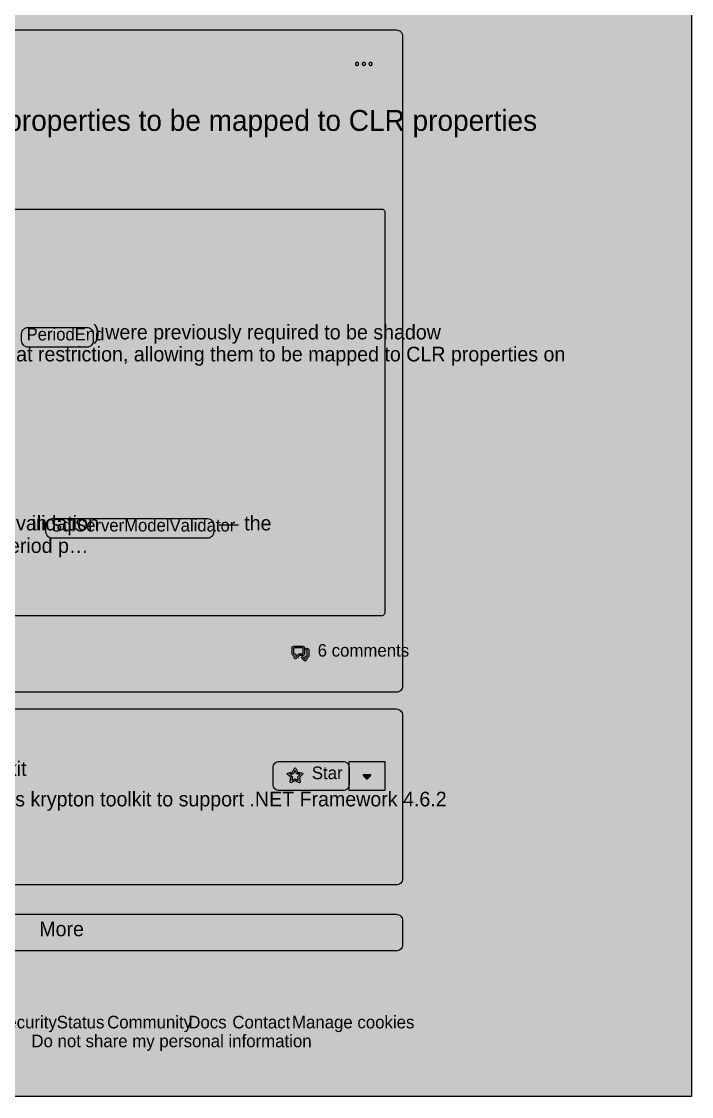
# Model space of a CAD drawing. Extents: x 0 to 2255, y 1 to 8699.
# Drawn here: x 640 to 1280, y 1 to 1027 of the extents above; entities that cross this region are included whole.
import ezdxf

# ---------------------------------------------------------------- set-up
doc = ezdxf.new("R2010")
doc.units = 0

msp = doc.modelspace()

# ---------------------------------------------------------------- hatches: boundary and pattern name
at = {"true_color": 0x0d1117}
for points in [[(0, 8699), (1280, 8699), (1280, 0.8), (0, 0.8)], [(0, 8635), (1280, 8635), (1280, 0.8), (0, 0.8)], [(350, 1019.2), (998, 1019.2), (998, 1019.2), (999.2, 1019.1), (1000.3, 1018.8), (1001.4, 1018.2), (1002.3, 1017.5), (1003, 1016.6), (1003.6, 1015.5), (1003.9, 1014.4), (1004, 1013.2), (1004, 392.8), (1004, 392.8), (1003.9, 391.6), (1003.6, 390.5), (1003, 389.4), (1002.3, 388.5), (1001.4, 387.8), (1000.3, 387.2), (999.2, 386.9), (998, 386.8), (350, 386.8), (350, 386.8), (348.8, 386.9), (347.7, 387.2), (346.7, 387.8), (345.8, 388.5), (345, 389.4), (344.5, 390.5), (344.1, 391.6), (344, 392.8), (344, 1013.2), (344, 1013.2), (344.1, 1014.4), (344.5, 1015.5), (345, 1016.6), (345.8, 1017.5), (346.7, 1018.2), (347.7, 1018.8), (348.8, 1019.1), (350, 1019.2)], [(350, 370.8), (998, 370.8), (998, 370.8), (999.2, 370.7), (1000.3, 370.3), (1001.4, 369.8), (1002.3, 369), (1003, 368.1), (1003.6, 367.1), (1003.9, 365.9), (1004, 364.8), (1004, 208.8), (1004, 208.8), (1003.9, 207.6), (1003.6, 206.5), (1003, 205.4), (1002.3, 204.5), (1001.4, 203.8), (1000.3, 203.2), (999.2, 202.9), (998, 202.8), (350, 202.8), (350, 202.8), (348.8, 202.9), (347.7, 203.2), (346.7, 203.8), (345.8, 204.5), (345, 205.4), (344.5, 206.5), (344.1, 207.6), (344, 208.8), (344, 364.8), (344, 364.8), (344.1, 365.9), (344.5, 367.1), (345, 368.1), (345.8, 369), (346.7, 369.8), (347.7, 370.3), (348.8, 370.7), (350, 370.8)]]:
    msp.add_hatch(color=256, dxfattribs=at).paths.add_polyline_path(points, flags=0)
at = {"true_color": 0x010409}
for points in [[(0, 8635), (1280, 8635), (1280, 0.8), (0, 0.8)], [(350, 174.8), (998, 174.8), (998, 174.8), (999.2, 174.7), (1000.3, 174.3), (1001.4, 173.8), (1002.3, 173), (1003, 172.1), (1003.6, 171.1), (1003.9, 169.9), (1004, 168.8), (1004, 145.8), (1004, 145.8), (1003.9, 144.6), (1003.6, 143.5), (1003, 142.4), (1002.3, 141.5), (1001.4, 140.8), (1000.3, 140.2), (999.2, 139.9), (998, 139.8), (350, 139.8), (350, 139.8), (348.8, 139.9), (347.7, 140.2), (346.7, 140.8), (345.8, 141.5), (345, 142.4), (344.5, 143.5), (344.1, 144.6), (344, 145.8), (344, 168.8), (344, 168.8), (344.1, 169.9), (344.5, 171.1), (345, 172.1), (345.8, 173), (346.7, 173.8), (347.7, 174.3), (348.8, 174.7), (350, 174.8)]]:
    msp.add_hatch(color=256, dxfattribs=at).paths.add_polyline_path(points, flags=0)
at = {"true_color": 0x9198a1}
h = msp.add_hatch(color=256, dxfattribs=at)
h.paths.add_polyline_path([(967, 985.2), (967.2, 985.3), (967.3, 985.3), (967.5, 985.3), (967.6, 985.4), (967.7, 985.4), (967.9, 985.5), (968, 985.6), (968.1, 985.7), (968.2, 985.8), (968.3, 985.9), (968.4, 986), (968.4, 986.2), (968.5, 986.3), (968.5, 986.5), (968.5, 986.6), (968.5, 986.7), (968.5, 986.9), (968.5, 987), (968.5, 987.2), (968.4, 987.3), (968.4, 987.5), (968.3, 987.6), (968.2, 987.7), (968.1, 987.8), (968, 987.9), (967.9, 988), (967.7, 988.1), (967.6, 988.1), (967.5, 988.2), (967.3, 988.2), (967.2, 988.2), (967, 988.2), (966.9, 988.2), (966.7, 988.2), (966.6, 988.2), (966.5, 988.1), (966.3, 988.1), (966.2, 988), (966.1, 987.9), (966, 987.8), (965.9, 987.7), (965.8, 987.6), (965.7, 987.5), (965.6, 987.3), (965.6, 987.2), (965.6, 987), (965.5, 986.9), (965.5, 986.7), (965.5, 986.6), (965.6, 986.5), (965.6, 986.3), (965.6, 986.2), (965.7, 986), (965.8, 985.9), (965.9, 985.8), (966, 985.7), (966.1, 985.6), (966.2, 985.5), (966.3, 985.4), (966.5, 985.4), (966.6, 985.3), (966.7, 985.3), (966.9, 985.3), (967, 985.2)], flags=0)
h.paths.add_polyline_path([(960.5, 985.2), (960.7, 985.3), (960.8, 985.3), (961, 985.3), (961.1, 985.4), (961.2, 985.4), (961.4, 985.5), (961.5, 985.6), (961.6, 985.7), (961.7, 985.8), (961.8, 985.9), (961.9, 986), (961.9, 986.2), (962, 986.3), (962, 986.5), (962, 986.6), (962, 986.7), (962, 986.9), (962, 987), (962, 987.2), (961.9, 987.3), (961.9, 987.5), (961.8, 987.6), (961.7, 987.7), (961.6, 987.8), (961.5, 987.9), (961.4, 988), (961.2, 988.1), (961.1, 988.1), (961, 988.2), (960.8, 988.2), (960.7, 988.2), (960.5, 988.2), (960.4, 988.2), (960.2, 988.2), (960.1, 988.2), (960, 988.1), (959.8, 988.1), (959.7, 988), (959.6, 987.9), (959.5, 987.8), (959.4, 987.7), (959.3, 987.6), (959.2, 987.5), (959.1, 987.3), (959.1, 987.2), (959.1, 987), (959, 986.9), (959, 986.7), (959, 986.6), (959.1, 986.5), (959.1, 986.3), (959.1, 986.2), (959.2, 986), (959.3, 985.9), (959.4, 985.8), (959.5, 985.7), (959.6, 985.6), (959.7, 985.5), (959.8, 985.4), (960, 985.4), (960.1, 985.3), (960.2, 985.3), (960.4, 985.3), (960.5, 985.2)], flags=0)
h.paths.add_polyline_path([(973.5, 985.2), (973.7, 985.3), (973.8, 985.3), (974, 985.3), (974.1, 985.4), (974.2, 985.4), (974.4, 985.5), (974.5, 985.6), (974.6, 985.7), (974.7, 985.8), (974.8, 985.9), (974.9, 986), (974.9, 986.2), (975, 986.3), (975, 986.5), (975, 986.6), (975, 986.7), (975, 986.9), (975, 987), (975, 987.2), (974.9, 987.3), (974.9, 987.5), (974.8, 987.6), (974.7, 987.7), (974.6, 987.8), (974.5, 987.9), (974.4, 988), (974.2, 988.1), (974.1, 988.1), (974, 988.2), (973.8, 988.2), (973.7, 988.2), (973.5, 988.2), (973.4, 988.2), (973.2, 988.2), (973.1, 988.2), (973, 988.1), (972.8, 988.1), (972.7, 988), (972.6, 987.9), (972.5, 987.8), (972.4, 987.7), (972.3, 987.6), (972.2, 987.5), (972.1, 987.3), (972.1, 987.2), (972.1, 987), (972, 986.9), (972, 986.7), (972, 986.6), (972.1, 986.5), (972.1, 986.3), (972.1, 986.2), (972.2, 986), (972.3, 985.9), (972.4, 985.8), (972.5, 985.7), (972.6, 985.6), (972.7, 985.5), (972.8, 985.4), (973, 985.4), (973.1, 985.3), (973.2, 985.3), (973.4, 985.3), (973.5, 985.2)], flags=0)
at = {"true_color": 0x151b23}
msp.add_hatch(color=256, dxfattribs=at).paths.add_polyline_path([(364, 848.2), (984, 848.2), (984, 848.2), (984.6, 848.2), (985.2, 848), (985.7, 847.7), (986.2, 847.4), (986.5, 846.9), (986.8, 846.4), (987, 845.8), (987, 845.2), (987, 462.8), (987, 462.8), (987, 462.2), (986.8, 461.6), (986.5, 461.1), (986.2, 460.6), (985.7, 460.3), (985.2, 460), (984.6, 459.8), (984, 459.8), (364, 459.8), (364, 459.8), (363.4, 459.8), (362.9, 460), (362.3, 460.3), (361.9, 460.6), (361.5, 461.1), (361.2, 461.6), (361.1, 462.2), (361, 462.8), (361, 845.2), (361, 845.2), (361.1, 845.8), (361.2, 846.4), (361.5, 846.9), (361.9, 847.4), (362.3, 847.7), (362.9, 848), (363.4, 848.2), (364, 848.2)], flags=0)
at = {"true_color": 0x656c76}
for points in [[(646.2, 735.1), (702.7, 735.1), (702.7, 735.1), (703.9, 735), (705, 734.6), (706.1, 734.1), (707, 733.3), (707.7, 732.4), (708.3, 731.4), (708.6, 730.3), (708.7, 729.1), (708.7, 722.3), (708.7, 722.3), (708.6, 721.1), (708.3, 720), (707.7, 719), (707, 718.1), (706.1, 717.3), (705, 716.8), (703.9, 716.4), (702.7, 716.3), (646.2, 716.3), (646.2, 716.3), (645.1, 716.4), (644, 716.8), (642.9, 717.3), (642, 718.1), (641.3, 719), (640.7, 720), (640.4, 721.1), (640.2, 722.3), (640.2, 729.1), (640.2, 729.1), (640.4, 730.3), (640.7, 731.4), (641.3, 732.4), (642, 733.3), (642.9, 734.1), (644, 734.6), (645.1, 735), (646.2, 735.1)], [(669.5, 552.6), (817.7, 552.6), (817.7, 552.6), (818.9, 552.5), (820, 552.2), (821.1, 551.6), (822, 550.9), (822.7, 550), (823.3, 548.9), (823.6, 547.8), (823.7, 546.6), (823.7, 539.9), (823.7, 539.9), (823.6, 538.7), (823.3, 537.6), (822.7, 536.5), (822, 535.6), (821.1, 534.9), (820, 534.3), (818.9, 534), (817.7, 533.9), (669.5, 533.9), (669.5, 533.9), (668.4, 534), (667.2, 534.3), (666.2, 534.9), (665.3, 535.6), (664.5, 536.5), (664, 537.6), (663.6, 538.7), (663.5, 539.9), (663.5, 546.6), (663.5, 546.6), (663.6, 547.8), (664, 548.9), (664.5, 550), (665.3, 550.9), (666.2, 551.6), (667.2, 552.2), (668.4, 552.5), (669.5, 552.6)]]:
    msp.add_hatch(color=256, dxfattribs=at).paths.add_polyline_path(points, flags=0)
at = {"true_color": 0x9198a1}
h = msp.add_hatch(color=256, dxfattribs=at)
h.paths.add_polyline_path([(900.3, 430.8), (900.9, 430.8), (901.6, 430.8), (902.3, 430.8), (902.9, 430.8), (903.6, 430.8), (904.3, 430.8), (904.9, 430.8), (905.6, 430.8), (906.2, 430.8), (906.9, 430.8), (907.6, 430.8), (908.2, 430.8), (908.9, 430.8), (909.5, 430.6), (910.1, 430.2), (910.4, 429.6), (910.5, 429), (910.5, 428.3), (910.5, 427.6), (910.5, 427), (910.5, 426.3), (910.5, 425.6), (910.5, 425), (910.5, 424.3), (910.5, 423.6), (910.4, 423), (910.1, 422.4), (909.6, 422), (909, 421.8), (908.3, 421.8), (907.7, 421.8), (907, 421.8), (906.3, 421.8), (905.7, 421.8), (905.2, 421.4), (904.7, 420.9), (904.2, 420.4), (903.8, 419.9), (903.3, 419.5), (902.8, 419), (902.2, 418.8), (901.5, 418.8), (901, 419.2), (900.6, 419.7), (900.5, 420.4), (900.5, 421), (900.5, 421.7), (899.9, 421.8), (899.3, 422.1), (898.8, 422.5), (898.6, 423.1), (898.5, 423.8), (898.5, 424.5), (898.5, 425.1), (898.5, 425.8), (898.5, 426.4), (898.5, 427.1), (898.5, 427.8), (898.5, 428.4), (898.5, 429.1), (898.7, 429.7), (899.1, 430.3), (899.6, 430.6), (900.3, 430.8)], flags=0)
h.paths.add_polyline_path([(900, 429), (900, 428.5), (900, 428), (900, 427.5), (900, 426.9), (900, 426.4), (900, 425.9), (900, 425.4), (900, 424.8), (900, 424.3), (900, 423.8), (900.1, 423.3), (900.6, 423.3), (901.2, 423.3), (901.7, 423.2), (902, 422.8), (902, 422.2), (902, 421.7), (902, 421.2), (902, 420.7), (902.1, 420.4), (902.5, 420.8), (902.9, 421.2), (903.2, 421.6), (903.6, 421.9), (904, 422.3), (904.3, 422.7), (904.7, 423), (905.2, 423.3), (905.7, 423.3), (906.2, 423.3), (906.7, 423.3), (907.3, 423.3), (907.8, 423.3), (908.3, 423.3), (908.8, 423.3), (909, 423.7), (909, 424.2), (909, 424.7), (909, 425.3), (909, 425.8), (909, 426.3), (909, 426.8), (909, 427.4), (909, 427.9), (909, 428.4), (909, 428.9), (908.7, 429.3), (908.2, 429.3), (907.7, 429.3), (907.2, 429.3), (906.7, 429.3), (906.1, 429.3), (905.6, 429.3), (905.1, 429.3), (904.6, 429.3), (904, 429.3), (903.5, 429.3), (903, 429.3), (902.5, 429.3), (902, 429.3), (901.4, 429.3), (900.9, 429.3), (900.4, 429.3), (900, 429)], flags=0)
h.paths.add_polyline_path([(913, 427), (912.5, 427.3), (912, 427.3), (911.6, 427.8), (911.6, 428.4), (912.1, 428.7), (912.7, 428.8), (913.3, 428.7), (913.8, 428.4), (914.2, 428), (914.5, 427.4), (914.5, 426.8), (914.5, 426.2), (914.5, 425.6), (914.5, 425), (914.5, 424.4), (914.5, 423.8), (914.5, 423.1), (914.5, 422.5), (914.5, 421.9), (914.5, 421.3), (914.3, 420.7), (914, 420.3), (913.5, 419.9), (912.9, 419.8), (912.5, 419.5), (912.5, 418.9), (912.5, 418.3), (912.4, 417.7), (912.1, 417.2), (911.6, 416.9), (911, 416.8), (910.4, 416.9), (909.9, 417.3), (909.5, 417.7), (909.1, 418.2), (908.6, 418.6), (908.2, 419), (907.8, 419.5), (907.5, 420), (907.7, 420.5), (908.2, 420.8), (908.8, 420.6), (909.2, 420.1), (909.6, 419.7), (910.1, 419.3), (910.5, 418.8), (910.9, 418.4), (911, 418.8), (911, 419.4), (911, 420.1), (911, 420.7), (911.4, 421.1), (912, 421.3), (912.6, 421.3), (913, 421.5), (913, 422.1), (913, 422.7), (913, 423.4), (913, 424), (913, 424.6), (913, 425.2), (913, 425.8), (913, 426.4), (913, 427)], flags=0)
at = {"true_color": 0x212830}
for points in [[(886.4, 320.8), (947, 320.8), (947, 320.8), (948.2, 320.7), (949.3, 320.3), (950.4, 319.8), (951.3, 319), (952, 318.1), (952.6, 317.1), (952.9, 315.9), (953, 314.8), (953, 298.8), (953, 298.8), (952.9, 297.6), (952.6, 296.5), (952, 295.4), (951.3, 294.5), (950.4, 293.8), (949.3, 293.2), (948.2, 292.9), (947, 292.8), (886.4, 292.8), (886.4, 292.8), (885.3, 292.9), (884.1, 293.2), (883.1, 293.8), (882.2, 294.5), (881.4, 295.4), (880.9, 296.5), (880.5, 297.6), (880.4, 298.8), (880.4, 314.8), (880.4, 314.8), (880.5, 315.9), (880.9, 317.1), (881.4, 318.1), (882.2, 319), (883.1, 319.8), (884.1, 320.3), (885.3, 320.7), (886.4, 320.8)], [(953, 320.8), (987, 320.8), (987, 292.8), (953, 292.8)]]:
    msp.add_hatch(color=256, dxfattribs=at).paths.add_polyline_path(points, flags=0)
at = {"true_color": 0x9198a1}
h = msp.add_hatch(color=256, dxfattribs=at)
h.paths.add_polyline_path([(901.4, 314.5), (902.1, 314.1), (902.4, 313.4), (902.8, 312.7), (903.1, 312), (903.5, 311.3), (903.8, 310.6), (904.5, 310.2), (905.2, 310.1), (906, 310), (906.8, 309.9), (907.6, 309.8), (908.4, 309.6), (908.8, 309), (908.5, 308.3), (908, 307.8), (907.4, 307.2), (906.8, 306.6), (906.3, 306.1), (905.7, 305.5), (905.7, 304.8), (905.8, 304), (905.9, 303.2), (906.1, 302.4), (906.2, 301.7), (906.3, 300.9), (905.7, 300.4), (904.9, 300.6), (904.2, 300.9), (903.5, 301.3), (902.8, 301.7), (902.1, 302.1), (901.4, 302.4), (900.7, 302), (900, 301.7), (899.3, 301.3), (898.6, 300.9), (897.9, 300.6), (897.2, 300.4), (896.6, 300.9), (896.7, 301.7), (896.8, 302.4), (896.9, 303.2), (897.1, 304), (897.2, 304.8), (897.2, 305.5), (896.6, 306.1), (896, 306.6), (895.5, 307.2), (894.9, 307.8), (894.3, 308.3), (894, 309), (894.5, 309.6), (895.3, 309.8), (896, 309.9), (896.8, 310), (897.6, 310.1), (898.4, 310.2), (899, 310.6), (899.4, 311.3), (899.7, 312), (900.1, 312.7), (900.4, 313.4), (900.8, 314.1), (901.4, 314.5)], flags=0)
h.paths.add_polyline_path([(901.4, 312.1), (901.2, 311.6), (901, 311.1), (900.7, 310.6), (900.5, 310.1), (900.2, 309.6), (900, 309.1), (899.5, 308.9), (899, 308.8), (898.4, 308.7), (897.9, 308.6), (897.4, 308.5), (896.8, 308.5), (896.5, 308.3), (896.9, 307.9), (897.2, 307.6), (897.6, 307.2), (898, 306.8), (898.4, 306.4), (898.8, 306), (898.8, 305.5), (898.7, 304.9), (898.6, 304.4), (898.6, 303.9), (898.5, 303.3), (898.4, 302.8), (898.5, 302.6), (899, 302.8), (899.5, 303.1), (900, 303.3), (900.4, 303.6), (900.9, 303.8), (901.4, 304), (901.9, 303.8), (902.4, 303.6), (902.9, 303.3), (903.4, 303.1), (903.9, 302.8), (904.4, 302.6), (904.5, 302.8), (904.4, 303.3), (904.3, 303.9), (904.2, 304.4), (904.1, 304.9), (904, 305.5), (904.1, 306), (904.4, 306.4), (904.8, 306.8), (905.2, 307.2), (905.6, 307.6), (906, 307.9), (906.4, 308.3), (906, 308.5), (905.5, 308.5), (905, 308.6), (904.4, 308.7), (903.9, 308.8), (903.3, 308.9), (902.9, 309.1), (902.6, 309.6), (902.4, 310.1), (902.2, 310.6), (901.9, 311.1), (901.7, 311.6), (901.4, 312.1)], flags=0)
msp.add_hatch(color=256, dxfattribs=at).paths.add_polyline_path([(966.5, 307.3), (966.7, 307.1), (966.9, 306.9), (967.1, 306.7), (967.3, 306.5), (967.5, 306.3), (967.7, 306.1), (967.9, 305.9), (968, 305.8), (968.2, 305.6), (968.4, 305.4), (968.6, 305.2), (968.8, 305), (969, 304.8), (969.2, 304.6), (969.4, 304.4), (969.6, 304.2), (969.8, 304), (970.1, 303.9), (970.3, 304), (970.5, 304.2), (970.7, 304.4), (970.9, 304.6), (971.1, 304.8), (971.3, 305), (971.5, 305.2), (971.7, 305.4), (971.9, 305.6), (972.1, 305.8), (972.3, 306), (972.5, 306.2), (972.7, 306.4), (972.9, 306.6), (973.1, 306.8), (973.3, 307), (973.5, 307.2), (973.7, 307.4), (973.6, 307.7), (973.3, 307.8), (973.1, 307.8), (972.8, 307.8), (972.5, 307.8), (972.2, 307.8), (971.9, 307.8), (971.7, 307.8), (971.4, 307.8), (971.1, 307.8), (970.8, 307.8), (970.5, 307.8), (970.3, 307.8), (970, 307.8), (969.7, 307.8), (969.4, 307.8), (969.1, 307.8), (968.9, 307.8), (968.6, 307.8), (968.3, 307.8), (968, 307.8), (967.7, 307.8), (967.5, 307.8), (967.2, 307.8), (966.9, 307.8), (966.6, 307.8), (966.4, 307.6), (966.5, 307.3)], flags=0)

# ---------------------------------------------------------------- linework, layer by layer
at = {"true_color": 0x0d1117}
for points in [[(0, 8699), (1280, 8699), (1280, 0.8), (0, 0.8)], [(0, 8635), (1280, 8635), (1280, 0.8), (0, 0.8)]]:
    msp.add_lwpolyline(points, close=True, dxfattribs=at)
at = {"true_color": 0x010409}
msp.add_lwpolyline([(0, 8635), (1280, 8635), (1280, 0.8), (0, 0.8)], close=True, dxfattribs=at)
at = {"true_color": 0x3d444d}
for points in [[(350, 1019.2), (998, 1019.2), (998, 1019.2), (999.2, 1019.1), (1000.3, 1018.8), (1001.4, 1018.2), (1002.3, 1017.5), (1003, 1016.6), (1003.6, 1015.5), (1003.9, 1014.4), (1004, 1013.2), (1004, 392.8), (1004, 392.8), (1003.9, 391.6), (1003.6, 390.5), (1003, 389.4), (1002.3, 388.5), (1001.4, 387.8), (1000.3, 387.2), (999.2, 386.9), (998, 386.8), (350, 386.8)], [(350, 370.8), (998, 370.8), (998, 370.8), (999.2, 370.7), (1000.3, 370.3), (1001.4, 369.8), (1002.3, 369), (1003, 368.1), (1003.6, 367.1), (1003.9, 365.9), (1004, 364.8), (1004, 208.8), (1004, 208.8), (1003.9, 207.6), (1003.6, 206.5), (1003, 205.4), (1002.3, 204.5), (1001.4, 203.8), (1000.3, 203.2), (999.2, 202.9), (998, 202.8), (350, 202.8)], [(350, 174.8), (998, 174.8), (998, 174.8), (999.2, 174.7), (1000.3, 174.3), (1001.4, 173.8), (1002.3, 173), (1003, 172.1), (1003.6, 171.1), (1003.9, 169.9), (1004, 168.8), (1004, 145.8), (1004, 145.8), (1003.9, 144.6), (1003.6, 143.5), (1003, 142.4), (1002.3, 141.5), (1001.4, 140.8), (1000.3, 140.2), (999.2, 139.9), (998, 139.8), (350, 139.8)]]:
    msp.add_lwpolyline(points, dxfattribs=at)
at = {"true_color": 0x9198a1}
for points in [[(960.5, 985.2), (960.7, 985.3), (960.8, 985.3), (961, 985.3), (961.1, 985.4), (961.2, 985.4), (961.4, 985.5), (961.5, 985.6), (961.6, 985.7), (961.7, 985.8), (961.8, 985.9), (961.9, 986), (961.9, 986.2), (962, 986.3), (962, 986.5), (962, 986.6), (962, 986.7), (962, 986.9), (962, 987), (962, 987.2), (961.9, 987.3), (961.9, 987.5), (961.8, 987.6), (961.7, 987.7), (961.6, 987.8), (961.5, 987.9), (961.4, 988), (961.2, 988.1), (961.1, 988.1), (961, 988.2), (960.8, 988.2), (960.7, 988.2), (960.5, 988.2), (960.4, 988.2), (960.2, 988.2), (960.1, 988.2), (960, 988.1), (959.8, 988.1), (959.7, 988), (959.6, 987.9), (959.5, 987.8), (959.4, 987.7), (959.3, 987.6), (959.2, 987.5), (959.1, 987.3), (959.1, 987.2), (959.1, 987), (959, 986.9), (959, 986.7), (959, 986.6), (959.1, 986.5), (959.1, 986.3), (959.1, 986.2), (959.2, 986), (959.3, 985.9), (959.4, 985.8), (959.5, 985.7), (959.6, 985.6), (959.7, 985.5), (959.8, 985.4), (960, 985.4), (960.1, 985.3), (960.2, 985.3), (960.4, 985.3), (960.5, 985.2)], [(967, 985.2), (967.2, 985.3), (967.3, 985.3), (967.5, 985.3), (967.6, 985.4), (967.7, 985.4), (967.9, 985.5), (968, 985.6), (968.1, 985.7), (968.2, 985.8), (968.3, 985.9), (968.4, 986), (968.4, 986.2), (968.5, 986.3), (968.5, 986.5), (968.5, 986.6), (968.5, 986.7), (968.5, 986.9), (968.5, 987), (968.5, 987.2), (968.4, 987.3), (968.4, 987.5), (968.3, 987.6), (968.2, 987.7), (968.1, 987.8), (968, 987.9), (967.9, 988), (967.7, 988.1), (967.6, 988.1), (967.5, 988.2), (967.3, 988.2), (967.2, 988.2), (967, 988.2), (966.9, 988.2), (966.7, 988.2), (966.6, 988.2), (966.5, 988.1), (966.3, 988.1), (966.2, 988), (966.1, 987.9), (966, 987.8), (965.9, 987.7), (965.8, 987.6), (965.7, 987.5), (965.6, 987.3), (965.6, 987.2), (965.6, 987), (965.5, 986.9), (965.5, 986.7), (965.5, 986.6), (965.6, 986.5), (965.6, 986.3), (965.6, 986.2), (965.7, 986), (965.8, 985.9), (965.9, 985.8), (966, 985.7), (966.1, 985.6), (966.2, 985.5), (966.3, 985.4), (966.5, 985.4), (966.6, 985.3), (966.7, 985.3), (966.9, 985.3), (967, 985.2)], [(973.5, 985.2), (973.7, 985.3), (973.8, 985.3), (974, 985.3), (974.1, 985.4), (974.2, 985.4), (974.4, 985.5), (974.5, 985.6), (974.6, 985.7), (974.7, 985.8), (974.8, 985.9), (974.9, 986), (974.9, 986.2), (975, 986.3), (975, 986.5), (975, 986.6), (975, 986.7), (975, 986.9), (975, 987), (975, 987.2), (974.9, 987.3), (974.9, 987.5), (974.8, 987.6), (974.7, 987.7), (974.6, 987.8), (974.5, 987.9), (974.4, 988), (974.2, 988.1), (974.1, 988.1), (974, 988.2), (973.8, 988.2), (973.7, 988.2), (973.5, 988.2), (973.4, 988.2), (973.2, 988.2), (973.1, 988.2), (973, 988.1), (972.8, 988.1), (972.7, 988), (972.6, 987.9), (972.5, 987.8), (972.4, 987.7), (972.3, 987.6), (972.2, 987.5), (972.1, 987.3), (972.1, 987.2), (972.1, 987), (972, 986.9), (972, 986.7), (972, 986.6), (972.1, 986.5), (972.1, 986.3), (972.1, 986.2), (972.2, 986), (972.3, 985.9), (972.4, 985.8), (972.5, 985.7), (972.6, 985.6), (972.7, 985.5), (972.8, 985.4), (973, 985.4), (973.1, 985.3), (973.2, 985.3), (973.4, 985.3), (973.5, 985.2)], [(900.3, 430.8), (900.9, 430.8), (901.6, 430.8), (902.3, 430.8), (902.9, 430.8), (903.6, 430.8), (904.3, 430.8), (904.9, 430.8), (905.6, 430.8), (906.2, 430.8), (906.9, 430.8), (907.6, 430.8), (908.2, 430.8), (908.9, 430.8), (909.5, 430.6), (910.1, 430.2), (910.4, 429.6), (910.5, 429), (910.5, 428.3), (910.5, 427.6), (910.5, 427), (910.5, 426.3), (910.5, 425.6), (910.5, 425), (910.5, 424.3), (910.5, 423.6), (910.4, 423), (910.1, 422.4), (909.6, 422), (909, 421.8), (908.3, 421.8), (907.7, 421.8), (907, 421.8), (906.3, 421.8), (905.7, 421.8), (905.2, 421.4), (904.7, 420.9), (904.2, 420.4), (903.8, 419.9), (903.3, 419.5), (902.8, 419), (902.2, 418.8), (901.5, 418.8), (901, 419.2), (900.6, 419.7), (900.5, 420.4), (900.5, 421), (900.5, 421.7), (899.9, 421.8), (899.3, 422.1), (898.8, 422.5), (898.6, 423.1), (898.5, 423.8), (898.5, 424.5), (898.5, 425.1), (898.5, 425.8), (898.5, 426.4), (898.5, 427.1), (898.5, 427.8), (898.5, 428.4), (898.5, 429.1), (898.7, 429.7), (899.1, 430.3), (899.6, 430.6), (900.3, 430.8)], [(900, 429), (900, 428.5), (900, 428), (900, 427.5), (900, 426.9), (900, 426.4), (900, 425.9), (900, 425.4), (900, 424.8), (900, 424.3), (900, 423.8), (900.1, 423.3), (900.6, 423.3), (901.2, 423.3), (901.7, 423.2), (902, 422.8), (902, 422.2), (902, 421.7), (902, 421.2), (902, 420.7), (902.1, 420.4), (902.5, 420.8), (902.9, 421.2), (903.2, 421.6), (903.6, 421.9), (904, 422.3), (904.3, 422.7), (904.7, 423), (905.2, 423.3), (905.7, 423.3), (906.2, 423.3), (906.7, 423.3), (907.3, 423.3), (907.8, 423.3), (908.3, 423.3), (908.8, 423.3), (909, 423.7), (909, 424.2), (909, 424.7), (909, 425.3), (909, 425.8), (909, 426.3), (909, 426.8), (909, 427.4), (909, 427.9), (909, 428.4), (909, 428.9), (908.7, 429.3), (908.2, 429.3), (907.7, 429.3), (907.2, 429.3), (906.7, 429.3), (906.1, 429.3), (905.6, 429.3), (905.1, 429.3), (904.6, 429.3), (904, 429.3), (903.5, 429.3), (903, 429.3), (902.5, 429.3), (902, 429.3), (901.4, 429.3), (900.9, 429.3), (900.4, 429.3), (900, 429)], [(913, 427), (912.5, 427.3), (912, 427.3), (911.6, 427.8), (911.6, 428.4), (912.1, 428.7), (912.7, 428.8), (913.3, 428.7), (913.8, 428.4), (914.2, 428), (914.5, 427.4), (914.5, 426.8), (914.5, 426.2), (914.5, 425.6), (914.5, 425), (914.5, 424.4), (914.5, 423.8), (914.5, 423.1), (914.5, 422.5), (914.5, 421.9), (914.5, 421.3), (914.3, 420.7), (914, 420.3), (913.5, 419.9), (912.9, 419.8), (912.5, 419.5), (912.5, 418.9), (912.5, 418.3), (912.4, 417.7), (912.1, 417.2), (911.6, 416.9), (911, 416.8), (910.4, 416.9), (909.9, 417.3), (909.5, 417.7), (909.1, 418.2), (908.6, 418.6), (908.2, 419), (907.8, 419.5), (907.5, 420), (907.7, 420.5), (908.2, 420.8), (908.8, 420.6), (909.2, 420.1), (909.6, 419.7), (910.1, 419.3), (910.5, 418.8), (910.9, 418.4), (911, 418.8), (911, 419.4), (911, 420.1), (911, 420.7), (911.4, 421.1), (912, 421.3), (912.6, 421.3), (913, 421.5), (913, 422.1), (913, 422.7), (913, 423.4), (913, 424), (913, 424.6), (913, 425.2), (913, 425.8), (913, 426.4), (913, 427)], [(901.4, 314.5), (902.1, 314.1), (902.4, 313.4), (902.8, 312.7), (903.1, 312), (903.5, 311.3), (903.8, 310.6), (904.5, 310.2), (905.2, 310.1), (906, 310), (906.8, 309.9), (907.6, 309.8), (908.4, 309.6), (908.8, 309), (908.5, 308.3), (908, 307.8), (907.4, 307.2), (906.8, 306.6), (906.3, 306.1), (905.7, 305.5), (905.7, 304.8), (905.8, 304), (905.9, 303.2), (906.1, 302.4), (906.2, 301.7), (906.3, 300.9), (905.7, 300.4), (904.9, 300.6), (904.2, 300.9), (903.5, 301.3), (902.8, 301.7), (902.1, 302.1), (901.4, 302.4), (900.7, 302), (900, 301.7), (899.3, 301.3), (898.6, 300.9), (897.9, 300.6), (897.2, 300.4), (896.6, 300.9), (896.7, 301.7), (896.8, 302.4), (896.9, 303.2), (897.1, 304), (897.2, 304.8), (897.2, 305.5), (896.6, 306.1), (896, 306.6), (895.5, 307.2), (894.9, 307.8), (894.3, 308.3), (894, 309), (894.5, 309.6), (895.3, 309.8), (896, 309.9), (896.8, 310), (897.6, 310.1), (898.4, 310.2), (899, 310.6), (899.4, 311.3), (899.7, 312), (900.1, 312.7), (900.4, 313.4), (900.8, 314.1), (901.4, 314.5)], [(901.4, 312.1), (901.2, 311.6), (901, 311.1), (900.7, 310.6), (900.5, 310.1), (900.2, 309.6), (900, 309.1), (899.5, 308.9), (899, 308.8), (898.4, 308.7), (897.9, 308.6), (897.4, 308.5), (896.8, 308.5), (896.5, 308.3), (896.9, 307.9), (897.2, 307.6), (897.6, 307.2), (898, 306.8), (898.4, 306.4), (898.8, 306), (898.8, 305.5), (898.7, 304.9), (898.6, 304.4), (898.6, 303.9), (898.5, 303.3), (898.4, 302.8), (898.5, 302.6), (899, 302.8), (899.5, 303.1), (900, 303.3), (900.4, 303.6), (900.9, 303.8), (901.4, 304), (901.9, 303.8), (902.4, 303.6), (902.9, 303.3), (903.4, 303.1), (903.9, 302.8), (904.4, 302.6), (904.5, 302.8), (904.4, 303.3), (904.3, 303.9), (904.2, 304.4), (904.1, 304.9), (904, 305.5), (904.1, 306), (904.4, 306.4), (904.8, 306.8), (905.2, 307.2), (905.6, 307.6), (906, 307.9), (906.4, 308.3), (906, 308.5), (905.5, 308.5), (905, 308.6), (904.4, 308.7), (903.9, 308.8), (903.3, 308.9), (902.9, 309.1), (902.6, 309.6), (902.4, 310.1), (902.2, 310.6), (901.9, 311.1), (901.7, 311.6), (901.4, 312.1)], [(966.5, 307.3), (966.7, 307.1), (966.9, 306.9), (967.1, 306.7), (967.3, 306.5), (967.5, 306.3), (967.7, 306.1), (967.9, 305.9), (968, 305.8), (968.2, 305.6), (968.4, 305.4), (968.6, 305.2), (968.8, 305), (969, 304.8), (969.2, 304.6), (969.4, 304.4), (969.6, 304.2), (969.8, 304), (970.1, 303.9), (970.3, 304), (970.5, 304.2), (970.7, 304.4), (970.9, 304.6), (971.1, 304.8), (971.3, 305), (971.5, 305.2), (971.7, 305.4), (971.9, 305.6), (972.1, 305.8), (972.3, 306), (972.5, 306.2), (972.7, 306.4), (972.9, 306.6), (973.1, 306.8), (973.3, 307), (973.5, 307.2), (973.7, 307.4), (973.6, 307.7), (973.3, 307.8), (973.1, 307.8), (972.8, 307.8), (972.5, 307.8), (972.2, 307.8), (971.9, 307.8), (971.7, 307.8), (971.4, 307.8), (971.1, 307.8), (970.8, 307.8), (970.5, 307.8), (970.3, 307.8), (970, 307.8), (969.7, 307.8), (969.4, 307.8), (969.1, 307.8), (968.9, 307.8), (968.6, 307.8), (968.3, 307.8), (968, 307.8), (967.7, 307.8), (967.5, 307.8), (967.2, 307.8), (966.9, 307.8), (966.6, 307.8), (966.4, 307.6), (966.5, 307.3)]]:
    msp.add_lwpolyline(points, close=True, dxfattribs=at)
at = {"true_color": 0x151b23}
msp.add_lwpolyline([(364, 848.2), (984, 848.2), (984, 848.2), (984.6, 848.2), (985.2, 848), (985.7, 847.7), (986.2, 847.4), (986.5, 846.9), (986.8, 846.4), (987, 845.8), (987, 845.2), (987, 462.8), (987, 462.8), (987, 462.2), (986.8, 461.6), (986.5, 461.1), (986.2, 460.6), (985.7, 460.3), (985.2, 460), (984.6, 459.8), (984, 459.8), (364, 459.8)], dxfattribs=at)
at = {"true_color": 0x656c76}
for points in [[(646.2, 735.1), (702.7, 735.1), (702.7, 735.1), (703.9, 735), (705, 734.6), (706.1, 734.1), (707, 733.3), (707.7, 732.4), (708.3, 731.4), (708.6, 730.3), (708.7, 729.1), (708.7, 722.3), (708.7, 722.3), (708.6, 721.1), (708.3, 720), (707.7, 719), (707, 718.1), (706.1, 717.3), (705, 716.8), (703.9, 716.4), (702.7, 716.3), (646.2, 716.3), (646.2, 716.3), (645.1, 716.4), (644, 716.8), (642.9, 717.3), (642, 718.1), (641.3, 719), (640.7, 720), (640.4, 721.1), (640.2, 722.3), (640.2, 729.1), (640.2, 729.1), (640.4, 730.3), (640.7, 731.4), (641.3, 732.4), (642, 733.3), (642.9, 734.1), (644, 734.6), (645.1, 735), (646.2, 735.1)], [(669.5, 552.6), (817.7, 552.6), (817.7, 552.6), (818.9, 552.5), (820, 552.2), (821.1, 551.6), (822, 550.9), (822.7, 550), (823.3, 548.9), (823.6, 547.8), (823.7, 546.6), (823.7, 539.9), (823.7, 539.9), (823.6, 538.7), (823.3, 537.6), (822.7, 536.5), (822, 535.6), (821.1, 534.9), (820, 534.3), (818.9, 534), (817.7, 533.9), (669.5, 533.9), (669.5, 533.9), (668.4, 534), (667.2, 534.3), (666.2, 534.9), (665.3, 535.6), (664.5, 536.5), (664, 537.6), (663.6, 538.7), (663.5, 539.9), (663.5, 546.6), (663.5, 546.6), (663.6, 547.8), (664, 548.9), (664.5, 550), (665.3, 550.9), (666.2, 551.6), (667.2, 552.2), (668.4, 552.5), (669.5, 552.6)]]:
    msp.add_lwpolyline(points, close=True, dxfattribs=at)
at = {"true_color": 0x3d444d}
for points in [[(886.4, 320.8), (947, 320.8), (947, 320.8), (948.2, 320.7), (949.3, 320.3), (950.4, 319.8), (951.3, 319), (952, 318.1), (952.6, 317.1), (952.9, 315.9), (953, 314.8), (953, 298.8), (953, 298.8), (952.9, 297.6), (952.6, 296.5), (952, 295.4), (951.3, 294.5), (950.4, 293.8), (949.3, 293.2), (948.2, 292.9), (947, 292.8), (886.4, 292.8), (886.4, 292.8), (885.3, 292.9), (884.1, 293.2), (883.1, 293.8), (882.2, 294.5), (881.4, 295.4), (880.9, 296.5), (880.5, 297.6), (880.4, 298.8), (880.4, 314.8), (880.4, 314.8), (880.5, 315.9), (880.9, 317.1), (881.4, 318.1), (882.2, 319), (883.1, 319.8), (884.1, 320.3), (885.3, 320.7), (886.4, 320.8)], [(953, 320.8), (987, 320.8), (987, 292.8), (953, 292.8)]]:
    msp.add_lwpolyline(points, close=True, dxfattribs=at)

# ---------------------------------------------------------------- texts
at = {"true_color": 0xf0f6fc}
for s, height, p in [('Allow temporal period properties to be mapped to CLR properties', 20, (361, 922.8)), ('PeriodEnd', 11.9, (645, 722.7)), (') were previously required to be shadow', 14, (708.7, 723.7)), ('properties. This PR removes that restriction, allowing them to be mapped to CLR properties on', 14, (377, 702.7)), ('Removed shadow-property validation', 14, (405, 541.3)), (' in ', 14, (644.6, 541.3)), (' — the', 14, (823.7, 541.3)), ('SqlServerModelValidator', 11.9, (668.3, 540.3)), (' check on period p…', 14, (532.4, 519.8)), ('Krypton-Suite/Standard-Toolkit', 14, (389, 306.8)), ('Star', 12, (917.4, 303.8)), ("An update to Component factory's krypton toolkit to support .NET Framework 4.6.2", 14, (361, 277.8))]:
    msp.add_text(s, height=height, dxfattribs=at).set_placement(p)
at = {"true_color": 0x9198a1}
for s, p in [(' 6 comments', (918.5, 420.8)), ('Security', (615.9, 65.8)), ('Status', (673.8, 65.8)), ('Community', (721.9, 65.8)), ('Docs', (799.4, 65.8)), ('Contact', (841.5, 65.8)), ('Manage cookies', (898.5, 65.8)), ('Do not share my personal information', (649.6, 47.8))]:
    msp.add_text(s, height=12, dxfattribs=at).set_placement(p)
at = {"true_color": 0x4493f8}
msp.add_text('More', height=14, dxfattribs=at).set_placement((657.1, 153.8))

doc.saveas('drawing.dxf')
